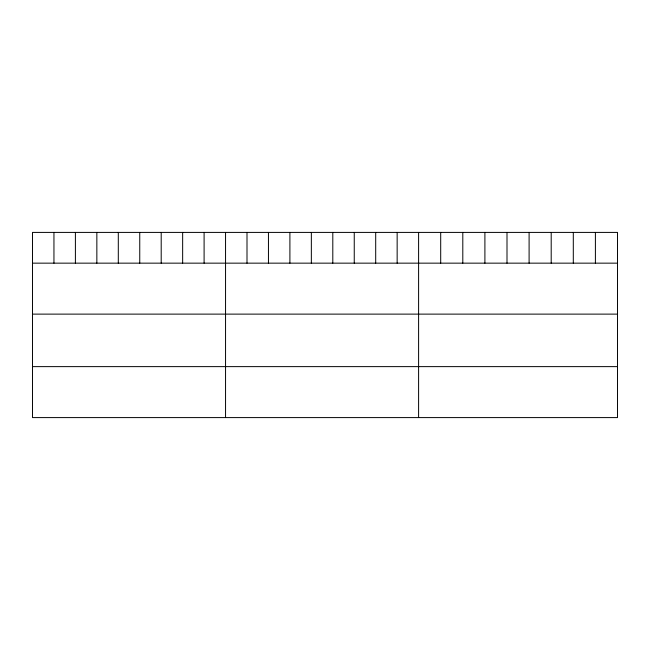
<?xml version="1.0" encoding="UTF-8"?>
<svg xmlns="http://www.w3.org/2000/svg" width="650" height="650" viewBox="0 0 650 650"><rect width="100%" height="100%" fill="white"/><g stroke="black" fill="none" stroke-linecap="round" stroke-linejoin="round"><path stroke-width="0.97" d="M617.5 263.152L617.5 417.593L32.5 417.593L32.5 232.408L617.5 232.408L617.5 263.152L32.5 263.152M32.5 314.121L617.5 314.121M32.5 366.624L617.5 366.624M595.4 232.408L595.4 263.152M573.3 232.408L573.3 263.152M551.2 232.408L551.2 263.152M529.1 232.408L529.1 263.152M507 232.408L507 263.152M484.9 232.408L484.9 263.152M462.8 232.408L462.8 263.152M440.7 232.408L440.7 263.152M418.6 232.408L418.6 417.593M397.15 232.408L397.15 263.152M375.7 232.408L375.7 263.152M354.25 232.408L354.25 263.152M332.8 232.408L332.8 263.152M311.35 232.408L311.35 263.152M289.9 232.408L289.9 263.152M268.45 232.408L268.45 263.152M247 232.408L247 263.152M225.55 232.408L225.55 417.593M204.1 232.408L204.1 263.152M182.65 232.408L182.65 263.152M161.2 232.408L161.2 263.152M139.75 232.408L139.75 263.152M118.3 232.408L118.3 263.152M96.85 232.408L96.85 263.152M75.4 232.408L75.4 263.152M53.95 232.408L53.95 263.152"/></g></svg>
